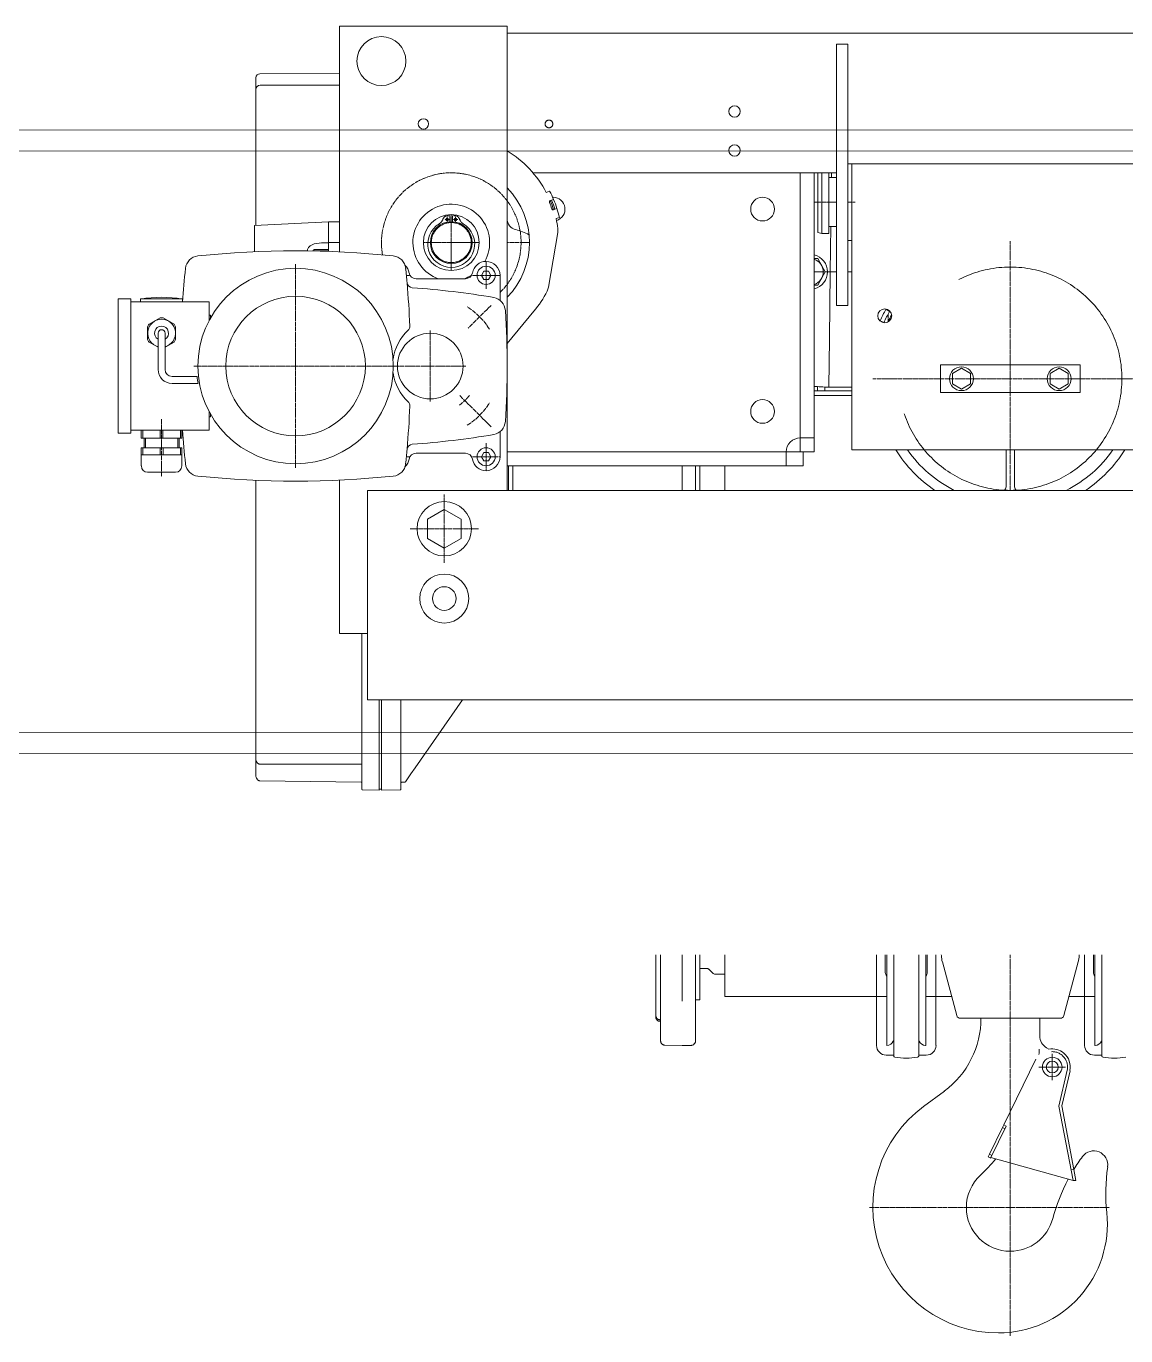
# Model space of a CAD drawing. Header units: millimetres. Extents: x 68421 to 1479662, y -51504 to 144751.
# Drawn here: x 1188672 to 1189724, y 66915 to 68167 of the extents above; entities that cross this region are included whole.
import ezdxf

# ---------------------------------------------------------------- set-up
doc = ezdxf.new("R2010")
doc.units = ezdxf.units.MM
doc.header["$LTSCALE"] = 0.35
doc.header["$MEASUREMENT"] = 0
for name, pattern in [('CONTIN', [0, 0, 0]), ('DASHED', [1290.855, 860.57, -430.285]), ('DOT_CENTER', [14, 12, -1, 0, -1])]:
    doc.linetypes.add(name, pattern=pattern)
doc.layers.get('0').update_dxf_attribs({"linetype": 'CONTIN'})

# ---------------------------------------------------------------- blocks, each defined once
blk = doc.blocks.new('FGD')
at = {"color": 3, "linetype": 'Continuous', "lineweight": 0}
for p, q in [((1124965.1, 91779.1), (1124805, 91779.1)), ((1124805, 91779.1), (1124805, 91563.4)), ((1124965.1, 91779.1), (1124805, 91779.1)), ((1124805, 91779.1), (1124805, 91563.4)), ((1124965.1, 91779.1), (1124965.1, 91335.5)), ((1124965.1, 91779.1), (1124965.1, 91660.1)), ((1124965.1, 91772.5), (1126212.7, 91772.5)), ((1124965.1, 91772.5), (1124965.1, 91660.1)), ((1124965.1, 91772.5), (1126212.7, 91772.5)), ((1124965.1, 91772.5), (1124965.1, 91660.1)), ((1125290.7, 91761.8), (1125280, 91761.8)), ((1125280, 91761.8), (1125280, 91512.3)), ((1125290.7, 91512.3), (1125290.7, 91761.8)), ((1124725, 91718.7), (1124725, 91729.7)), ((1124805, 91734.3), (1124728.9, 91733.7)), ((1124725, 91718.7), (1124725, 91588.7)), ((1124805, 91722.7), (1124729, 91722.7)), ((1124965.1, 91660.1), (1124965.1, 91721.3)), ((1125290.7, 91574.3), (1125290.7, 91647.7)), ((1125290.7, 91647.7), (1125294.7, 91647.7)), ((1125294.7, 91647.7), (1125294.7, 91374.2)), ((1125597.6, 91647.7), (1125294.7, 91647.7)), ((1125294.7, 91647.7), (1125294.7, 91574.3)), ((1124989.9, 91639), (1125245.3, 91639)), ((1124989.9, 91639), (1125280, 91639)), ((1125245.3, 91639), (1124989.9, 91639)), ((1125258.7, 91639), (1125245.3, 91639)), ((1125245.3, 91639), (1125245.3, 91385.6)), ((1125245.3, 91639), (1125258.7, 91639)), ((1125258.7, 91639), (1125258.7, 91372.2)), ((1125258.7, 91639), (1125280, 91639)), ((1125262, 91582.1), (1125262, 91639)), ((1125266, 91581), (1125266, 91639)), ((1125272.7, 91634.4), (1125272.7, 91639)), ((1125272.7, 91587.7), (1125272.7, 91634.4)), ((1125280, 91634.4), (1125272.7, 91634.4)), ((1125275.2, 91637.7), (1125275.1, 91634.4)), ((1125275.2, 91639), (1125275.2, 91637.7)), ((1125280, 91634.4), (1125280, 91639)), ((1125280, 91587.7), (1125280, 91634.4)), ((1124965.1, 91624.6), (1124965.1, 91520)), ((1124965.1, 91520), (1124965.1, 91624.6)), ((1124965.1, 91624.6), (1124965.1, 91595.2)), ((1125002.4, 91620.2), (1125002.6, 91620.3)), ((1125002.6, 91620.3), (1125005.8, 91621.5)), ((1125007.6, 91612.9), (1125006.4, 91612.4)), ((1125009.5, 91613.6), (1125007.6, 91612.9)), ((1125009.6, 91603.7), (1125010.8, 91604.1)), ((1125010.8, 91604.1), (1125012.7, 91604.8)), ((1124723.6, 91588.7), (1124794.3, 91592.3)), ((1124794.3, 91592.3), (1124794.3, 91572.3)), ((1124805, 91592.3), (1124794.3, 91592.3)), ((1124794.3, 91592.3), (1124794.3, 91572.3)), ((1124805, 91592.3), (1124794.3, 91592.3)), ((1124794.3, 91592.3), (1124794.3, 91572.3)), ((1124805, 91572.3), (1124805, 91592.3)), ((1124805, 91572.3), (1124805, 91592.3)), ((1124910.4, 91592.3), (1124910.4, 91598)), ((1124913.1, 91592.3), (1124913.1, 91598)), ((1125011.9, 91595.3), (1125015.1, 91596.4)), ((1124723.6, 91563.5), (1124723.6, 91588.7)), ((1125004.7, 91529.7), (1125013.5, 91581.9)), ((1125266, 91581), (1125262, 91582.1)), ((1125266, 91581), (1125272.7, 91581)), ((1125272.7, 91581), (1125272.7, 91587.7)), ((1125280, 91587.7), (1125272.7, 91587.7)), ((1125274.6, 91587.7), (1125274, 91544.3)), ((1125280, 91581), (1125280, 91587.7)), ((1124779, 91564.3), (1124779, 91564.3)), ((1124779, 91564.3), (1124779, 91564.3)), ((1124779, 91564.3), (1124780.4, 91564.3)), ((1124794.3, 91565.6), (1124780.4, 91565.6)), ((1124780.4, 91565.6), (1124780.4, 91564.3)), ((1124780.4, 91564.3), (1124794.3, 91564.3)), ((1124780.4, 91564.3), (1124780.4, 91564.2)), ((1124794.3, 91572.3), (1124794.3, 91572.2)), ((1124794.3, 91572.3), (1124805, 91572.3)), ((1124794.3, 91572.3), (1124794.3, 91563.9)), ((1124794.3, 91572.3), (1124794.3, 91572.2)), ((1124794.3, 91572.2), (1124794.3, 91565.6)), ((1124794.3, 91572.2), (1124794.3, 91565.6)), ((1124794.3, 91565.6), (1124794.3, 91564.3)), ((1124794.3, 91565.6), (1124794.3, 91564.3)), ((1124794.3, 91564.3), (1124794.3, 91563.9)), ((1124794.3, 91564.3), (1124794.3, 91563.9)), ((1124805, 91563.4), (1124805, 91572.3)), ((1124805, 91563.4), (1124805, 91572.3)), ((1125294.7, 91574.3), (1125290.7, 91574.3)), ((1125262, 91557), (1125258.7, 91557)), ((1125269.3, 91544.3), (1125262, 91557)), ((1124942.9, 91545.1), (1124940.6, 91541)), ((1124940.6, 91541), (1124942.9, 91537)), ((1124947.4, 91545.1), (1124942.9, 91545.1)), ((1124949.7, 91541), (1124947.4, 91545.1)), ((1124947.4, 91537), (1124949.7, 91541)), ((1124958.5, 91517.1), (1124958.5, 91541)), ((1125262, 91531.6), (1125269.3, 91544.3)), ((1125274, 91544.3), (1125273.2, 91480.3)), ((1124925.4, 91537.7), (1124878.1, 91537.7)), ((1124942.9, 91537), (1124947.4, 91537)), ((1125258.7, 91531.6), (1125262, 91531.6)), ((1124593.5, 91390.3), (1124593.5, 91518.4)), ((1124605.5, 91518.4), (1124593.5, 91518.4)), ((1124605.5, 91515.7), (1124605.5, 91518.4)), ((1124605.5, 91515.7), (1124614.9, 91515.7)), ((1124605.5, 91392.9), (1124605.5, 91515.7)), ((1124614.9, 91518.4), (1124614.9, 91515.7)), ((1124654.9, 91518.4), (1124614.9, 91518.4)), ((1124614.9, 91515.7), (1124654.9, 91515.7)), ((1124654.9, 91515.7), (1124654.9, 91518.4)), ((1124654.9, 91515.7), (1124680.3, 91515.7)), ((1124680.3, 91502.8), (1124680.3, 91515.7)), ((1124681.6, 91502.8), (1124680.3, 91502.8)), ((1124680.3, 91497.7), (1124680.3, 91502.8)), ((1124681.6, 91500.1), (1124681.6, 91502.8)), ((1124965.1, 91475.8), (1124990.8, 91506.6)), ((1125280, 91512.3), (1125290.7, 91512.3)), ((1125327.3, 91508.5), (1125330.8, 91506.5)), ((1124621.5, 91479.6), (1124621.5, 91491.8)), ((1124622.9, 91494.2), (1124633.5, 91500.3)), ((1124636.3, 91500.3), (1124646.9, 91494.2)), ((1124648.2, 91491.8), (1124648.2, 91479.6)), ((1125325.5, 91496), (1125321.8, 91497.6)), ((1124631.6, 91472.2), (1124622.9, 91477.2)), ((1124631.6, 91451), (1124631.6, 91485.7)), ((1124638.2, 91451), (1124638.2, 91485.7)), ((1124646.9, 91477.2), (1124638.2, 91472.2)), ((1125273.2, 91480.3), (1125272.7, 91434)), ((1124965.1, 91475.8), (1124965.1, 91358.8)), ((1124965.1, 91475.8), (1124965.1, 91372.2)), ((1124965.1, 91358.8), (1124965.1, 91475.8)), ((1124965.1, 91372.2), (1124965.1, 91475.8)), ((1125512.9, 91455.6), (1125379.4, 91455.6)), ((1125379.4, 91455.6), (1125379.4, 91428.9)), ((1125399.4, 91452.2), (1125390.8, 91447.2)), ((1125408.1, 91447.2), (1125399.4, 91452.2)), ((1125492.8, 91452.2), (1125484.2, 91447.2)), ((1125501.5, 91447.2), (1125492.8, 91452.2)), ((1125512.9, 91428.9), (1125512.9, 91455.6)), ((1124644.9, 91444.3), (1124668.8, 91444.3)), ((1125390.8, 91447.2), (1125390.8, 91437.2)), ((1125408.1, 91437.2), (1125408.1, 91447.2)), ((1125484.2, 91447.2), (1125484.2, 91437.2)), ((1125501.5, 91437.2), (1125501.5, 91447.2)), ((1124669.7, 91437.6), (1124644.9, 91437.6)), ((1125258.7, 91430.7), (1125294.7, 91430.7)), ((1125261.7, 91434.6), (1125261.7, 91430.7)), ((1125268.7, 91434.2), (1125268.7, 91430.7)), ((1125271.4, 91434), (1125272.7, 91434)), ((1125272.7, 91434), (1125294.7, 91434)), ((1125379.4, 91428.9), (1125512.9, 91428.9)), ((1125390.8, 91437.2), (1125399.4, 91432.2)), ((1125399.4, 91432.2), (1125408.1, 91437.2)), ((1125484.2, 91437.2), (1125492.8, 91432.2)), ((1125492.8, 91432.2), (1125501.5, 91437.2)), ((1125294.7, 91426.3), (1125258.7, 91426.3)), ((1124680.3, 91405.8), (1124680.3, 91411)), ((1124680.3, 91392.9), (1124680.3, 91405.8)), ((1124681.6, 91405.8), (1124680.3, 91405.8)), ((1124681.6, 91405.8), (1124681.6, 91408.5)), ((1124605.5, 91390.3), (1124593.5, 91390.3)), ((1124605.5, 91392.9), (1124615.5, 91392.9)), ((1124605.5, 91390.3), (1124605.5, 91392.9)), ((1124615.5, 91392.9), (1124615.5, 91385.5)), ((1124615.5, 91392.9), (1124616.9, 91392.9)), ((1124616.9, 91392.9), (1124633.6, 91392.9)), ((1124616.9, 91392.9), (1124616.9, 91385.5)), ((1124633.6, 91392.9), (1124633.6, 91385.5)), ((1124633.6, 91392.9), (1124636.2, 91392.9)), ((1124636.2, 91392.9), (1124636.2, 91385.5)), ((1124636.2, 91392.9), (1124652.9, 91392.9)), ((1124652.9, 91385.5), (1124652.9, 91392.9)), ((1124652.9, 91392.9), (1124654.2, 91392.9)), ((1124654.2, 91392.9), (1124680.3, 91392.9)), ((1124654.2, 91392.9), (1124654.2, 91385.5)), ((1124958.5, 91367.6), (1124958.5, 91391.5)), ((1124615.5, 91385.5), (1124616.9, 91385.5)), ((1124618.2, 91385.5), (1124616.9, 91385.5)), ((1124618.2, 91376.2), (1124618.2, 91385.5)), ((1124619.4, 91385.5), (1124618.2, 91385.5)), ((1124633.6, 91385.5), (1124619.4, 91385.5)), ((1124619.4, 91376.2), (1124619.4, 91385.5)), ((1124636.2, 91385.5), (1124633.6, 91385.5)), ((1124650.3, 91385.5), (1124636.2, 91385.5)), ((1124651.6, 91385.5), (1124650.3, 91385.5)), ((1124650.3, 91376.2), (1124650.3, 91385.5)), ((1124652.9, 91385.5), (1124651.6, 91385.5)), ((1124651.6, 91376.2), (1124651.6, 91385.5)), ((1124654.2, 91385.5), (1124652.9, 91385.5)), ((1125245.3, 91385.6), (1125245.3, 91372.2)), ((1124615.5, 91376.2), (1124615.5, 91369.5)), ((1124615.5, 91376.2), (1124616.9, 91376.2)), ((1124616.9, 91369.5), (1124615.5, 91369.5)), ((1124615.5, 91369.5), (1124615.5, 91358.8)), ((1124616.9, 91376.2), (1124618.2, 91376.2)), ((1124616.9, 91376.2), (1124616.9, 91369.5)), ((1124633.5, 91369.5), (1124616.9, 91369.5)), ((1124618.2, 91376.2), (1124619.4, 91376.2)), ((1124619.4, 91376.2), (1124633.5, 91376.2)), ((1124633.5, 91376.2), (1124633.5, 91369.5)), ((1124633.5, 91376.2), (1124636.3, 91376.2)), ((1124636.3, 91369.5), (1124633.5, 91369.5)), ((1124636.3, 91376.2), (1124650.3, 91376.2)), ((1124636.3, 91369.5), (1124636.3, 91376.2)), ((1124652.9, 91369.5), (1124636.3, 91369.5)), ((1124650.3, 91376.2), (1124651.6, 91376.2)), ((1124651.6, 91376.2), (1124652.9, 91376.2)), ((1124652.9, 91376.2), (1124654.2, 91376.2)), ((1124652.9, 91369.5), (1124652.9, 91376.2)), ((1124654.2, 91369.5), (1124652.9, 91369.5)), ((1124654.2, 91376.2), (1124654.2, 91369.5)), ((1124654.2, 91369.5), (1124654.2, 91358.8)), ((1124878.1, 91370.9), (1124925.4, 91370.9)), ((1124942.9, 91371.6), (1124940.6, 91367.6)), ((1124940.6, 91367.6), (1124942.9, 91363.6)), ((1124947.4, 91371.6), (1124942.9, 91371.6)), ((1124949.7, 91367.6), (1124947.4, 91371.6)), ((1124947.4, 91363.6), (1124949.7, 91367.6)), ((1124965.1, 91372.2), (1124965.1, 91358.8)), ((1124965.1, 91372.2), (1125231.9, 91372.2)), ((1124965.1, 91364.2), (1124965.1, 91372.2)), ((1125231.9, 91372.2), (1125232, 91372.2)), ((1125232, 91372.2), (1125245.3, 91372.2)), ((1125245.3, 91372.2), (1125248, 91372.2)), ((1125248, 91372.2), (1125258.7, 91372.2)), ((1125248, 91372.2), (1125248, 91358.8)), ((1125294.7, 91374.2), (1125597.6, 91374.2)), ((1125442.1, 91338.9), (1125442.1, 91374.2)), ((1125450.1, 91374.2), (1125450.1, 91338.9)), ((1124648.3, 91352.9), (1124621.5, 91352.9)), ((1124942.9, 91363.6), (1124947.4, 91363.6)), ((1124965.1, 91335.5), (1124965.1, 91358.8)), ((1124965.1, 91358.8), (1125232, 91358.8)), ((1124965.1, 91358.8), (1124965.1, 91335.5)), ((1124966.5, 91358.8), (1124966.5, 91335.5)), ((1124970.5, 91335.5), (1124970.5, 91358.8)), ((1125132.6, 91335.5), (1125132.6, 91358.8)), ((1125145.3, 91335.5), (1125145.3, 91358.8)), ((1125149.3, 91335.5), (1125149.3, 91358.8)), ((1125149.3, 91356.9), (1125149.3, 91358.8)), ((1125149.3, 91335.5), (1125149.3, 91356.9)), ((1125173.3, 91358.8), (1125173.3, 91335.5)), ((1125173.3, 91358.8), (1125173.3, 91335.5)), ((1125232, 91358.8), (1125248, 91358.8)), ((1124725, 91345), (1124725, 91079.5)), ((1124805, 91345.2), (1124805, 91198.7)), ((1124805, 91345.2), (1124805, 91198.7)), ((1124831.7, 91335.5), (1126346.1, 91335.5)), ((1124831.7, 91135.3), (1124831.7, 91335.5)), ((1124905.1, 91317.3), (1124889.1, 91308)), ((1124921.1, 91308), (1124905.1, 91317.3)), ((1124889.1, 91308), (1124889.1, 91289.5)), ((1124921.1, 91289.5), (1124921.1, 91308)), ((1124889.1, 91289.5), (1124905.1, 91280.3)), ((1124905.1, 91280.3), (1124921.1, 91289.5)), ((1124831.7, 91198.7), (1124805, 91198.7)), ((1124831.7, 91198.7), (1124805, 91198.7)), ((1124826.4, 91198.7), (1124826.4, 91073.7)), ((1126346.1, 91135.3), (1124831.7, 91135.3)), ((1124843, 91049.9), (1124843, 91135.3)), ((1124845, 91049), (1124845, 91135.3)), ((1124845, 91049.9), (1124845, 91135.3)), ((1124863.7, 91055.7), (1124863.7, 91135.3)), ((1124922.4, 91135.3), (1124877.2, 91070.3)), ((1124725, 91063.6), (1124725, 91079.5)), ((1124729, 91073.7), (1124826.4, 91073.7)), ((1124826.4, 91073.7), (1124826.4, 91069.6)), ((1124826.4, 91069.6), (1124826.4, 91066.2)), ((1124826.4, 91066.2), (1124826.4, 91061.4)), ((1124873.2, 91064.5), (1124869.2, 91058.7)), ((1124877.2, 91070.3), (1124873.2, 91064.5)), ((1124728.9, 91057.9), (1124825.7, 91056.7)), ((1124826.4, 91061.4), (1124826.4, 91056.6)), ((1124826.4, 91056.6), (1124826.4, 91055.7)), ((1124826.4, 91055.7), (1124826.4, 91053.3)), ((1124826.4, 91053.3), (1124826.4, 91050.1)), ((1124863.7, 91055.7), (1124863.7, 91050.2)), ((1124867.5, 91056.7), (1124864.4, 91056.7)), ((1124869.2, 91058.7), (1124868, 91057)), ((1124827, 91049.2), (1124843, 91049)), ((1124845, 91049.9), (1124843, 91049.9)), ((1124843, 91049.9), (1124843, 91049)), ((1124863.1, 91049.2), (1124845, 91049)), ((1125107.2, 90833.9), (1125107.2, 90891.7)), ((1125111.9, 90829.5), (1125111.9, 90891.7)), ((1125132.6, 90847.1), (1125132.6, 90891.7)), ((1125145.3, 90848.4), (1125145.3, 90891.7)), ((1125149.3, 90848.5), (1125149.3, 90891.7)), ((1125149.3, 90878.5), (1125149.3, 90891.7)), ((1125173.3, 90891.7), (1125173.3, 90873.1)), ((1125173.3, 90891.7), (1125173.3, 90851.8)), ((1125318.2, 90891.7), (1125318.2, 90805)), ((1125326.6, 90891.7), (1125326.6, 90883.7)), ((1125328, 90891.7), (1125328, 90871.3)), ((1125334.7, 90891.7), (1125334.7, 90794.7)), ((1125358.6, 90891.7), (1125358.6, 90794.7)), ((1125365.3, 90891.7), (1125365.3, 90871.3)), ((1125366.7, 90891.7), (1125366.7, 90883.7)), ((1125375.1, 90805), (1125375.1, 90891.7)), ((1125380.2, 90891.7), (1125380.3, 90890.8)), ((1125512.1, 90891.7), (1125512, 90890.8)), ((1125517.2, 90891.7), (1125517.2, 90805)), ((1125525.6, 90883.7), (1125525.6, 90891.7)), ((1125527, 90871.3), (1125527, 90891.7)), ((1125533.7, 90794.7), (1125533.7, 90891.7)), ((1125156.4, 90878.5), (1125149.3, 90878.5)), ((1125162, 90873.7), (1125157.9, 90877.9)), ((1125326.6, 90883.7), (1125326.6, 90874.8)), ((1125366.7, 90883.7), (1125366.7, 90874.8)), ((1125381.2, 90884.7), (1125395, 90833.5)), ((1125497.3, 90833.5), (1125511, 90884.7)), ((1125525.6, 90874.8), (1125525.6, 90883.7)), ((1125173.3, 90873.1), (1125163.4, 90873.1)), ((1125328, 90871.3), (1125328, 90814.3)), ((1125365.3, 90814.3), (1125365.3, 90871.3)), ((1125527, 90871.3), (1125527, 90814.3)), ((1125328, 90851.8), (1125173.3, 90851.8)), ((1125390.1, 90851.8), (1125365.3, 90851.8)), ((1125527, 90851.8), (1125502.2, 90851.8)), ((1125145.3, 90848.4), (1125149.3, 90848.5)), ((1125145.3, 90809.4), (1125145.3, 90848.4)), ((1125107.2, 90832.3), (1125107.2, 90833.9)), ((1125111.9, 90829.5), (1125111.2, 90829.5)), ((1125111.9, 90827.9), (1125111.2, 90828)), ((1125111.9, 90827.9), (1125111.9, 90829.5)), ((1125111.9, 90809.6), (1125111.9, 90827.9)), ((1125398.2, 90831), (1125446.1, 90831)), ((1125418.1, 90831), (1125474.2, 90831)), ((1125446.1, 90831), (1125473.5, 90831)), ((1125473.5, 90831), (1125494.1, 90831)), ((1125474.2, 90814.2), (1125474.2, 90831)), ((1125328, 90814.3), (1125328, 90805)), ((1125328, 90814.3), (1125328, 90814.3)), ((1125365.3, 90805), (1125365.3, 90814.3)), ((1125365.3, 90814.3), (1125365.3, 90814.3)), ((1125527, 90814.3), (1125527, 90805)), ((1125527, 90814.3), (1125527, 90814.3)), ((1125115.8, 90805.2), (1125132.6, 90804.9)), ((1125132.6, 90804.9), (1125141.3, 90805)), ((1125328.1, 90805), (1125328, 90805)), ((1125334.7, 90810.2), (1125334.2, 90809.1)), ((1125359.1, 90809.1), (1125358.6, 90810.2)), ((1125365.3, 90805), (1125365.2, 90805)), ((1125480.8, 90802.7), (1125480.8, 90802.6)), ((1125480.8, 90802.6), (1125483, 90801.4)), ((1125527.1, 90805), (1125527, 90805)), ((1125533.7, 90810.2), (1125533.2, 90809.1)), ((1125327.6, 90795.6), (1125334.7, 90795.6)), ((1125358.6, 90795.6), (1125365.8, 90795.6)), ((1125439.9, 90728.9), (1125470.6, 90791.9)), ((1125526.5, 90795.6), (1125533.7, 90795.6)), ((1125503.2, 90780.8), (1125495.3, 90747.1)), ((1125383.1, 90761.3), (1125363.3, 90746.7)), ((1125495.3, 90747.1), (1125506.9, 90686.5)), ((1125426.2, 90700.9), (1125438.7, 90726.5)), ((1125427.6, 90697.7), (1125442.2, 90727.7)), ((1125438.7, 90726.5), (1125439.9, 90728.9)), ((1125441.1, 90725.3), (1125438.7, 90726.5)), ((1125442.2, 90727.7), (1125439.9, 90728.9)), ((1125425, 90698.4), (1125426.2, 90700.9)), ((1125428.6, 90699.7), (1125426.2, 90700.9)), ((1125425, 90698.4), (1125427.4, 90697.3)), ((1125427.4, 90697.3), (1125427.6, 90697.7)), ((1125506.3, 90675.8), (1125427.6, 90697.7)), ((1125506.3, 90675.8), (1125508.9, 90675.9)), ((1125506.9, 90686.5), (1125508.9, 90675.9))]:
    blk.add_line(p, q, dxfattribs=at)
at = {"lineweight": 0}
for p, q in [((1119001.2, 91678.1), (1131701.2, 91681.7)), ((1119027.8, 91658.2), (1131674.7, 91661.8)), ((1119531.2, 91102.3), (1131171.3, 91105.8)), ((1119517.6, 91082.4), (1131184.9, 91085.9))]:
    blk.add_line(p, q, dxfattribs=at)
at = {"color": 3, "linetype": 'DOT_CENTER', "lineweight": 0}
for p, q in [((1125280, 91611), (1125258.7, 91611)), ((1125290.7, 91611), (1125298, 91611)), ((1124910.2, 91594.4), (1124905.4, 91594.4)), ((1124907.8, 91596.8), (1124907.8, 91592)), ((1124911.8, 91572.3), (1124911.8, 91599)), ((1124911.8, 91572.3), (1124911.8, 91595)), ((1124918.2, 91594.4), (1124913.4, 91594.4)), ((1124915.8, 91596.8), (1124915.8, 91592)), ((1124911.8, 91572.3), (1124885.1, 91572.3)), ((1124911.8, 91572.3), (1124889.1, 91572.3)), ((1124938.4, 91572.3), (1124911.8, 91572.3)), ((1124911.8, 91545.6), (1124911.8, 91572.3)), ((1124911.8, 91549.6), (1124911.8, 91572.3)), ((1124934.4, 91572.3), (1124911.8, 91572.3)), ((1124986.5, 91572.3), (1124965.1, 91572.3)), ((1125446.1, 91335.5), (1125446.1, 91573.7)), ((1124945.1, 91554.1), (1124945.1, 91528)), ((1124763, 91551.7), (1124763, 91463.7)), ((1124871.4, 91541), (1124868.9, 91541)), ((1124958.1, 91541), (1124932.1, 91541)), ((1125258.7, 91544.3), (1125280, 91544.3)), ((1125269.3, 91544.3), (1125271.4, 91544.3)), ((1125271.4, 91544.3), (1125274, 91544.3)), ((1125274, 91544.3), (1125280, 91544.3)), ((1125290.7, 91544.3), (1125294.7, 91544.3)), ((1124949.8, 91512.3), (1124928.1, 91490.6)), ((1125329.4, 91504), (1125329.4, 91496.5)), ((1124891.7, 91488.3), (1124891.7, 91454.3)), ((1124668.2, 91454.3), (1124665.6, 91454.3)), ((1124669.2, 91454.3), (1124668.2, 91454.3)), ((1124763, 91454.3), (1124669.2, 91454.3)), ((1124763, 91463.7), (1124763, 91459)), ((1124763, 91459), (1124763, 91454.3)), ((1124860.4, 91454.3), (1124763, 91454.3)), ((1124763, 91454.3), (1124763, 91356.9)), ((1124857.7, 91454.3), (1124891.7, 91454.3)), ((1124891.7, 91454.3), (1124925.8, 91454.3)), ((1124891.7, 91454.3), (1124891.7, 91420.3)), ((1125577.6, 91442.2), (1125314.7, 91442.2)), ((1124920, 91426), (1124928.1, 91418)), ((1124928.1, 91418), (1124929.5, 91416.6)), ((1124949.8, 91396.3), (1124928.1, 91418)), ((1124634.9, 91403.4), (1124634.9, 91348.8)), ((1124945.1, 91380.6), (1124945.1, 91354.6)), ((1124868.9, 91367.6), (1124871.4, 91367.6)), ((1124932.1, 91367.6), (1124958.1, 91367.6)), ((1124905.1, 91298.8), (1124905.1, 91331.5)), ((1124905.1, 91298.8), (1124872.4, 91298.8)), ((1124937.8, 91298.8), (1124905.1, 91298.8)), ((1124905.1, 91266.1), (1124905.1, 91298.8)), ((1125446.1, 90608.2), (1125446.1, 90891.7)), ((1125446.1, 90827.7), (1125446.1, 90831)), ((1125486.2, 90797), (1125486.2, 90793.3)), ((1125486.2, 90793.3), (1125486.2, 90793.1)), ((1125486.2, 90793.1), (1125486.2, 90775.5)), ((1125473.5, 90784.3), (1125477.2, 90784.3)), ((1125477.2, 90784.3), (1125477.4, 90784.3)), ((1125477.4, 90784.3), (1125486.2, 90784.3)), ((1125477.4, 90784.3), (1125495, 90784.3)), ((1125486.2, 90784.3), (1125495, 90784.3)), ((1125495, 90784.3), (1125498.8, 90784.3)), ((1125495, 90784.3), (1125495.2, 90784.3)), ((1125486.2, 90775.5), (1125486.2, 90775.3)), ((1125486.2, 90775.3), (1125486.2, 90771.6)), ((1125311.4, 90650.2), (1125541.2, 90650.2)), ((1125446.1, 90527.4), (1125446.1, 90608.2))]:
    blk.add_line(p, q, dxfattribs=at)
at = {"color": 3, "linetype": 'DASHED', "lineweight": 0}
for p, q in [((1124910.4, 91591.4), (1124910.4, 91592.3)), ((1124913.1, 91591.4), (1124913.1, 91592.3)), ((1125245.3, 91385.6), (1125258.7, 91385.6)), ((1125232, 91372.2), (1125232, 91358.8)), ((1125492.6, 90746.9), (1125500.6, 90781.4)), ((1125492.6, 90746.9), (1125506.3, 90675.8)), ((1125504.3, 90686), (1125506.9, 90686.5))]:
    blk.add_line(p, q, dxfattribs=at)
at = {"color": 3, "linetype": 'Continuous', "lineweight": 0}
for centre, radius in [((1124845, 91745.8), 23.4), ((1125182.6, 91697.7), 5.47), ((1125182.6, 91660.4), 5.47), ((1125209.3, 91604.3), 11.3), ((1124911.8, 91572.3), 26.7), ((1124911.8, 91572.3), 20), ((1124907.8, 91594.4), 1.33), ((1124915.8, 91594.4), 1.33), ((1124763, 91454.3), 93.4), ((1124945.1, 91541), 8.67), ((1124763, 91454.3), 66.7), ((1125326.1, 91502.3), 6.67), ((1124891.7, 91454.3), 31.4), ((1124945.1, 91367.6), 8.67), ((1124905.1, 91298.8), 26), ((1124905.1, 91232.1), 23.4), ((1124905.1, 91232.1), 11.3), ((1125486.2, 90784.3), 9.34), ((1125486.2, 90784.3), 5.67)]:
    blk.add_circle(centre, radius, dxfattribs=at)
at = {"color": 3, "linetype": 'DASHED', "lineweight": 0}
for centre, radius in [((1125005.2, 91685.7), 3.67), ((1125446.1, 91442.2), 106.7)]:
    blk.add_circle(centre, radius, dxfattribs=at)
at = {"color": 3, "linetype": 'Continuous', "lineweight": 0}
for centre, radius, start, end in [((1124729, 91729.7), 4, 90.5, 180), ((1124729, 91718.7), 4, 90, 180), ((1124885.1, 91685.7), 4.94, 90, 270), ((1124885.1, 91685.7), 4.94, 270, 90), ((1124911.8, 91572.3), 102.7, 27.8356, 58.7026), ((1124911.8, 91572.3), 74.7, 315.5847, 44.4153), ((1124911.8, 91572.3), 106.1, 22.8968, 27.5997), ((1125009.2, 91604.3), 11.3, 90, 92.9769), ((1125009.2, 91604.3), 11.3, 286.0825, 90), ((1124911.8, 91572.3), 36.7, 330.6215, 250.5898), ((1125006.9, 91611.2), 1.33, 112.6062, 202.2341), ((1124911.8, 91572.3), 101.4, 18.513, 22.2341), ((1124911.8, 91572.3), 102.7, 17.7689, 22.9782), ((1125006.9, 91611.2), 1.33, 110.3735, 112.6062), ((1124911.8, 91572.3), 104.1, 17.8017, 22.9454), ((1125009.2, 91604.9), 1.33, 198.513, 288.1409), ((1124911.8, 91572.3), 106.1, 17.8503, 22.8968), ((1125009.2, 91604.9), 1.33, 288.1409, 290.3735), ((1124911.8, 91572.3), 106.1, 13.1474, 17.8503), ((1124911.8, 91571), 22.4, 120.3714, 59.6286), ((1124897.5, 91595.2), 5.67, 300.4319, 305.1137), ((1124897.6, 91595.2), 5.58, 305.1137, 309.8182), ((1124897.1, 91595.7), 6.29, 309.8182, 313.9786), ((1124897, 91595.9), 6.52, 313.9786, 318.0064), ((1124896, 91596.8), 7.85, 318.0064, 321.3849), ((1124895.5, 91597.1), 8.44, 321.3849, 324.5733), ((1124893.6, 91598.5), 10.9, 324.5733, 327.0946), ((1124892.7, 91599.1), 11.9, 327.0946, 329.4373), ((1124888.6, 91601.5), 16.7, 329.4373, 331.1429), ((1124887, 91602.4), 18.5, 331.1429, 332.7101), ((1124867.2, 91612.6), 40.8, 332.7101, 333.4348), ((1125027.8, 91532.2), 138.9, 153.1623, 153.3765), ((1124921.6, 91585.9), 19.9, 151.6738, 153.1623), ((1124914.8, 91589.6), 12.1, 149.2682, 151.6738), ((1124910.6, 91592.1), 7.21, 145.3419, 149.2682), ((1124908.9, 91593.2), 5.23, 140.1132, 145.3419), ((1124907.7, 91594.2), 3.66, 132.8972, 140.1132), ((1124907.2, 91594.8), 2.88, 124.0037, 132.8972), ((1124906.9, 91595.2), 2.35, 113.197, 124.0037), ((1124906.9, 91595.3), 2.26, 101.6785, 113.197), ((1124911.8, 91572.3), 25.8, 92.97, 101.9615), ((1124911.8, 91572.3), 25.8, 78.0385, 87.03), ((1124916.6, 91595.3), 2.26, 66.803, 78.3215), ((1124916.6, 91595.2), 2.35, 55.9963, 66.803), ((1124916.3, 91594.8), 2.88, 47.1028, 55.9963), ((1124915.8, 91594.2), 3.66, 39.8868, 47.1028), ((1124914.6, 91593.2), 5.23, 34.6581, 39.8868), ((1124912.9, 91592.1), 7.21, 30.7318, 34.6581), ((1124908.7, 91589.6), 12.1, 28.3262, 30.7318), ((1124901.9, 91585.9), 19.9, 26.8377, 28.3262), ((1124795.7, 91532.2), 138.9, 26.6235, 26.8377), ((1124956.3, 91612.6), 40.8, 206.5652, 207.2899), ((1124936.5, 91602.4), 18.5, 207.2899, 208.8571), ((1124934.9, 91601.5), 16.7, 208.8571, 210.5627), ((1124930.8, 91599.1), 11.9, 210.5627, 212.9054), ((1124929.9, 91598.5), 10.9, 212.9054, 215.4267), ((1124928, 91597.1), 8.44, 215.4267, 218.6151), ((1124927.5, 91596.8), 7.85, 218.6151, 221.9936), ((1124926.5, 91595.9), 6.52, 221.9936, 226.0214), ((1124926.4, 91595.7), 6.29, 226.0214, 230.1818), ((1124925.9, 91595.2), 5.58, 230.1818, 234.8863), ((1124926, 91595.2), 5.67, 234.8863, 239.5681), ((1124975.8, 91595.2), 10.7, 180, 257.8468), ((1124911.8, 91572.3), 102.7, 7.5841, 12.9115), ((1124965.1, 91545.6), 40, 58.3892, 77.8468), ((1125000.4, 91584.1), 13.3, 350.3735, 7.5841), ((1124763, 90657.1), 907.3, 84.0938, 95.9062), ((1124671, 91546.3), 13.3, 95.9062, 174.0938), ((1124855, 91546.3), 13.3, 5.9062, 84.0938), ((1124945.1, 91541), 13.3, 90, 170.4059), ((1124945.1, 91541), 13.3, 0, 90), ((1125254.7, 91544.3), 16.7, 0, 76.1135), ((1125254.7, 91544.3), 12.7, 288.4085, 71.5915), ((1125560.2, 91454.3), 907.3, 174.0938, 176.1211), ((1124858.4, 91541), 13.3, 9.5941, 46.5468), ((1123965.7, 91454.3), 907.3, 5.035, 5.9062), ((1124878.1, 91544.4), 6.67, 189.5941, 270), ((1124911.8, 91572.3), 36.7, 289.4102, 302.1183), ((1124925.4, 91544.4), 6.67, 270, 350.4059), ((1125254.7, 91544.3), 16.7, 283.8865, 0), ((1123965.7, 91454.3), 907.3, 2.4179, 5.035), ((1124874.9, 91534.4), 5.34, 185.035, 266.0021), ((1124818.7, 90730.5), 800.6, 80.382, 86.0021), ((1124991.5, 91532), 13.3, 333.163, 350.3735), ((1124634.9, 91398.6), 121.4, 80.5091, 99.4909), ((1124950.2, 91506.6), 13.3, 3.429, 80.382), ((1124911.8, 91572.3), 102.7, 320.2628, 333.163), ((1124077.2, 91454.3), 888, 356.571, 3.429), ((1125446.1, 91442.2), 136.1, 150.87, 156), ((1125446.1, 91442.2), 132.1, 150.87, 156), ((1125446.1, 91442.2), 128.8, 151.7903, 155.0796), ((1124634.9, 91485.7), 13.3, 284.4775, 255.5225), ((1124634.9, 91485.7), 14.7, 144.62, 155.38), ((1124634.9, 91485.7), 6.67, 300, 240), ((1124634.9, 91485.7), 14.7, 84.62, 95.38), ((1124634.9, 91485.7), 14.7, 24.62, 35.38), ((1124866.9, 91492.4), 5.34, 313.0079, 2.4179), ((1124634.9, 91485.7), 14.7, 204.62, 215.38), ((1124634.9, 91485.7), 3.34, 0, 180), ((1124634.9, 91485.7), 14.7, 324.62, 335.38), ((1124902.4, 91454.3), 46.7, 133.0079, 172.0814), ((1125399.4, 91442.2), 11.4, 0, 180), ((1125492.8, 91442.2), 11.4, 0, 180), ((1124644.9, 91451), 13.3, 180, 270), ((1124644.9, 91451), 6.67, 180, 270), ((1124763, 91454.3), 94.7, 186.0637, 190.1401), ((1124902.4, 91454.3), 46.7, 187.9186, 226.9921), ((1125399.4, 91442.2), 11.4, 180, 0), ((1125492.8, 91442.2), 11.4, 180, 0), ((1125254.7, 91248.3), 186.5, 87.8372, 88.7702), ((1125254.7, 91248.3), 186.5, 85.6713, 87.8372), ((1125254.7, 91248.3), 186.5, 84.8692, 85.6713), ((1123965.7, 91454.3), 907.3, 354.965, 357.5821), ((1124866.9, 91416.3), 5.34, 357.5821, 46.9921), ((1125209.3, 91410.9), 11.3, 90, 180), ((1125209.3, 91410.9), 11.3, 0, 90), ((1125209.3, 91410.9), 11.3, 180, 270), ((1125209.3, 91410.9), 11.3, 270, 0), ((1125560.2, 91454.3), 907.3, 183.8789, 185.9062), ((1124950.2, 91402), 13.3, 279.618, 356.571), ((1124874.9, 91374.2), 5.34, 93.9979, 174.965), ((1124818.7, 92178.2), 800.6, 273.9979, 279.618), ((1125245.3, 91372.2), 13.4, 90, 180), ((1124858.4, 91367.6), 13.3, 313.4532, 350.4059), ((1123965.7, 91454.3), 907.3, 354.0938, 354.965), ((1124878.1, 91364.3), 6.67, 90, 170.4059), ((1124925.4, 91364.3), 6.67, 9.5941, 90), ((1124945.1, 91367.6), 13.3, 189.5941, 270), ((1124945.1, 91367.6), 13.3, 270, 0), ((1125446.1, 91442.2), 128.8, 211.904, 235.9977), ((1125446.1, 91442.2), 119.4, 214.7385, 243.3617), ((1125446.1, 91442.2), 119.4, 296.6383, 325.2615), ((1125446.1, 91442.2), 128.8, 304.0023, 328.096), ((1124621.5, 91358.8), 5.93, 180, 270), ((1124648.3, 91358.8), 5.93, 270, 0), ((1124671, 91362.3), 13.3, 185.9062, 264.0938), ((1124855, 91362.3), 13.3, 275.9062, 354.0938), ((1124763, 92251.6), 907.3, 264.0938, 275.9062), ((1125438.1, 91338.9), 4, 301.1618, 0), ((1125454.2, 91338.9), 4, 180, 238.8382), ((1125409.6, 90892.3), 29.4, 182.8264, 195), ((1125482.7, 90892.3), 29.4, 345, 357.1736), ((1125156.4, 90876.5), 2, 45, 90), ((1125163.4, 90875.1), 2, 225, 270), ((1125332, 90874.8), 5.34, 180, 221.4096), ((1125361.3, 90874.8), 5.34, 318.5904, 0), ((1125531, 90874.8), 5.34, 180, 221.4096), ((1125331.4, 90831), 86.7, 306.5666, 0), ((1125398.2, 90834.3), 3.34, 195, 270), ((1125494.1, 90834.3), 3.34, 270, 345), ((1125487.5, 90814.2), 13.3, 180, 240), ((1125327.6, 90805), 9.34, 180, 270), ((1125328.1, 90811.7), 6.67, 270, 337.5), ((1125365.2, 90811.7), 6.67, 202.5, 270), ((1125365.8, 90805), 9.34, 270, 0), ((1125298, 90810.4), 176.1, 355.3966, 357.0863), ((1125486.2, 90784.3), 17.3, 50.1989, 100.3822), ((1125526.5, 90805), 9.34, 180, 270), ((1125527.1, 90811.7), 6.67, 270, 337.5), ((1125335.4, 90794.7), 0.667, 180, 201.536), ((1125336, 90795), 1.33, 201.536, 260.6035), ((1125346.7, 90859.5), 66.7, 260.6035, 279.3965), ((1125357.3, 90795), 1.33, 279.3965, 338.464), ((1125357.9, 90794.7), 0.667, 338.464, 0), ((1125486.2, 90784.3), 17.3, 348.4994, 50.1989), ((1125534.3, 90794.7), 0.667, 180, 201.536), ((1125535, 90795), 1.33, 201.536, 260.6035), ((1125545.6, 90859.5), 66.7, 260.6035, 279.3965), ((1125434.8, 90650.2), 120.1, 126.5666, 270), ((1125525.9, 90690.9), 13.3, 351.7344, 143.6411), ((1125298, 90810.4), 176.1, 312.7577, 319.6676), ((1125657, 90594.4), 176.1, 143.6411, 148.4809), ((1125713.5, 90663.7), 176.1, 171.7344, 186.037), ((1125446.1, 90650.2), 42, 132.7577, 180), ((1125657, 90594.4), 176.1, 152.0031, 165.1778), ((1125446.1, 90650.2), 42, 180, 270), ((1125434.8, 90634.2), 104.1, 270, 6.037), ((1125446.1, 90650.2), 42, 270, 345.1778)]:
    blk.add_arc(centre, radius, start, end, dxfattribs=at)
at = {"color": 3, "linetype": 'DOT_CENTER', "lineweight": 0}
for centre, radius, start, end in [((1124911.8, 91572.3), 66.7, 314.427, 190.1311), ((1124891.7, 91454.3), 66.7, 32.0472, 57.9528), ((1124891.7, 91454.3), 46.7, 306.8699, 323.1301), ((1124891.7, 91454.3), 66.7, 302.0472, 327.9528)]:
    blk.add_arc(centre, radius, start, end, dxfattribs=at)
at = {"color": 3, "linetype": 'DASHED', "lineweight": 0}
for centre, radius, start, end in [((1124911.8, 91572.3), 19.1, 94.01, 85.99), ((1124911.8, 91572.3), 19.1, 85.99, 94.01), ((1125446.1, 91442.2), 136.1, 150.7163, 150.87), ((1125446.1, 91442.2), 132.1, 150.7198, 150.87), ((1125486.2, 90784.3), 14.7, 348.4994, 92.8449)]:
    blk.add_arc(centre, radius, start, end, dxfattribs=at)
at = {"color": 3, "linetype": 'Continuous', "lineweight": 0}
for points, knots in [([(1124794.3, 91572.2), (1124791.4, 91572.1), (1124785.5, 91572), (1124778.1, 91570.9), (1124774.9, 91567), (1124774.3, 91565.2), (1124774, 91564.3)], [0, 0, 0, 0, 6.66504, 13.428818, 15.499177, 17.620074, 17.620074, 17.620074, 17.620074]), ([(1124729, 91073.7), (1124728.7, 91073.7), (1124728.2, 91073.8), (1124727.4, 91074.1), (1124726.7, 91074.7), (1124726.1, 91075.4), (1124725.6, 91076.3), (1124725.2, 91077.3), (1124725, 91078.3), (1124725, 91079.1), (1124725, 91079.5)], [0, 0, 0, 0, 0.591123, 1.205208, 1.859604, 2.563199, 3.316433, 4.112783, 4.940616, 5.784998, 5.784998, 5.784998, 5.784998]), ([(1124728.9, 91057.9), (1124728.7, 91057.9), (1124728.1, 91057.9), (1124727.4, 91058.3), (1124726.7, 91058.9), (1124726.1, 91059.6), (1124725.6, 91060.5), (1124725.2, 91061.4), (1124725, 91062.5), (1124725, 91063.3), (1124725, 91063.6)], [0, 0, 0, 0, 0.588367, 1.200245, 1.852427, 2.553387, 3.303364, 4.095827, 4.919278, 5.759007, 5.759007, 5.759007, 5.759007]), ([(1124825.7, 91056.7), (1124825.7, 91056.7), (1124825.8, 91056.6), (1124826, 91056.6), (1124826.1, 91056.5), (1124826.2, 91056.4), (1124826.3, 91056.2), (1124826.3, 91056.1), (1124826.4, 91055.9), (1124826.4, 91055.8), (1124826.4, 91055.7)], [0, 0, 0, 0, 0.0980612, 0.2000408, 0.3087378, 0.4255644, 0.5505607, 0.6826379, 0.8198796, 0.9598345, 0.9598345, 0.9598345, 0.9598345]), ([(1124863.7, 91055.7), (1124863.7, 91055.8), (1124863.7, 91055.9), (1124863.8, 91056.1), (1124863.8, 91056.2), (1124863.9, 91056.4), (1124864, 91056.5), (1124864.1, 91056.6), (1124864.3, 91056.6), (1124864.3, 91056.7), (1124864.4, 91056.7)], [0, 0, 0, 0, 0.1399549, 0.2771966, 0.4092738, 0.5342701, 0.6510967, 0.7597937, 0.8617733, 0.9598345, 0.9598345, 0.9598345, 0.9598345]), ([(1124868, 91057), (1124867.9, 91056.9), (1124867.9, 91056.9), (1124867.7, 91056.8), (1124867.6, 91056.7), (1124867.5, 91056.7), (1124867.5, 91056.7)], [0, 0, 0, 0, 0.1160134, 0.2239988, 0.3253645, 0.4228736, 0.4228736, 0.4228736, 0.4228736]), ([(1124827, 91049.2), (1124827, 91049.2), (1124826.9, 91049.2), (1124826.8, 91049.2), (1124826.6, 91049.3), (1124826.5, 91049.5), (1124826.5, 91049.6), (1124826.4, 91049.8), (1124826.4, 91049.9), (1124826.4, 91050.1), (1124826.4, 91050.1)], [0, 0, 0, 0, 0.0980612, 0.2000408, 0.3087378, 0.4255644, 0.5505607, 0.6826379, 0.8198796, 0.9598345, 0.9598345, 0.9598345, 0.9598345]), ([(1124863.7, 91050.2), (1124863.7, 91050.1), (1124863.7, 91050), (1124863.7, 91049.8), (1124863.6, 91049.6), (1124863.5, 91049.5), (1124863.4, 91049.4), (1124863.3, 91049.3), (1124863.2, 91049.2), (1124863.1, 91049.2), (1124863.1, 91049.2)], [0, 0, 0, 0, 0.1399549, 0.2771966, 0.4092738, 0.5342701, 0.6510967, 0.7597937, 0.8617733, 0.9598345, 0.9598345, 0.9598345, 0.9598345]), ([(1125107.2, 90833.9), (1125107.2, 90833.6), (1125107.3, 90833), (1125107.5, 90832.2), (1125107.9, 90831.5), (1125108.4, 90830.8), (1125109, 90830.2), (1125109.6, 90829.8), (1125110.4, 90829.6), (1125110.9, 90829.5), (1125111.2, 90829.5)], [0, 0, 0, 0, 0.632962, 1.262278, 1.88479, 2.498267, 3.101759, 3.695793, 4.282359, 4.864655, 4.864655, 4.864655, 4.864655]), ([(1125107.2, 90832.3), (1125107.2, 90832), (1125107.3, 90831.5), (1125107.5, 90830.7), (1125107.9, 90829.9), (1125108.4, 90829.2), (1125109, 90828.7), (1125109.6, 90828.3), (1125110.4, 90828), (1125110.9, 90828), (1125111.2, 90828)], [0, 0, 0, 0, 0.632962, 1.262278, 1.88479, 2.498267, 3.101759, 3.695793, 4.282359, 4.864655, 4.864655, 4.864655, 4.864655]), ([(1125111.9, 90809.6), (1125111.9, 90809.3), (1125111.9, 90808.7), (1125112.2, 90807.9), (1125112.5, 90807.1), (1125113, 90806.5), (1125113.6, 90805.9), (1125114.3, 90805.5), (1125115.1, 90805.3), (1125115.6, 90805.2), (1125115.8, 90805.2)], [0, 0, 0, 0, 0.632962, 1.262278, 1.88479, 2.498267, 3.101759, 3.695793, 4.282359, 4.864655, 4.864655, 4.864655, 4.864655]), ([(1125141.3, 90805), (1125141.6, 90805.1), (1125142.1, 90805.1), (1125142.9, 90805.4), (1125143.5, 90805.8), (1125144.1, 90806.3), (1125144.6, 90807), (1125145, 90807.7), (1125145.2, 90808.6), (1125145.2, 90809.1), (1125145.3, 90809.4)], [0, 0, 0, 0, 0.582296, 1.168862, 1.762896, 2.366388, 2.979865, 3.602377, 4.231693, 4.864655, 4.864655, 4.864655, 4.864655])]:
    blk.add_open_spline(points, degree=3, knots=knots, dxfattribs=at)

msp = doc.modelspace()

# ---------------------------------------------------------------- block references
at = {"linetype": 'Continuous', "lineweight": 5}
msp.add_blockref('FGD', (64167.0039, -23612.45951), dxfattribs=at)

doc.saveas('drawing.dxf')
